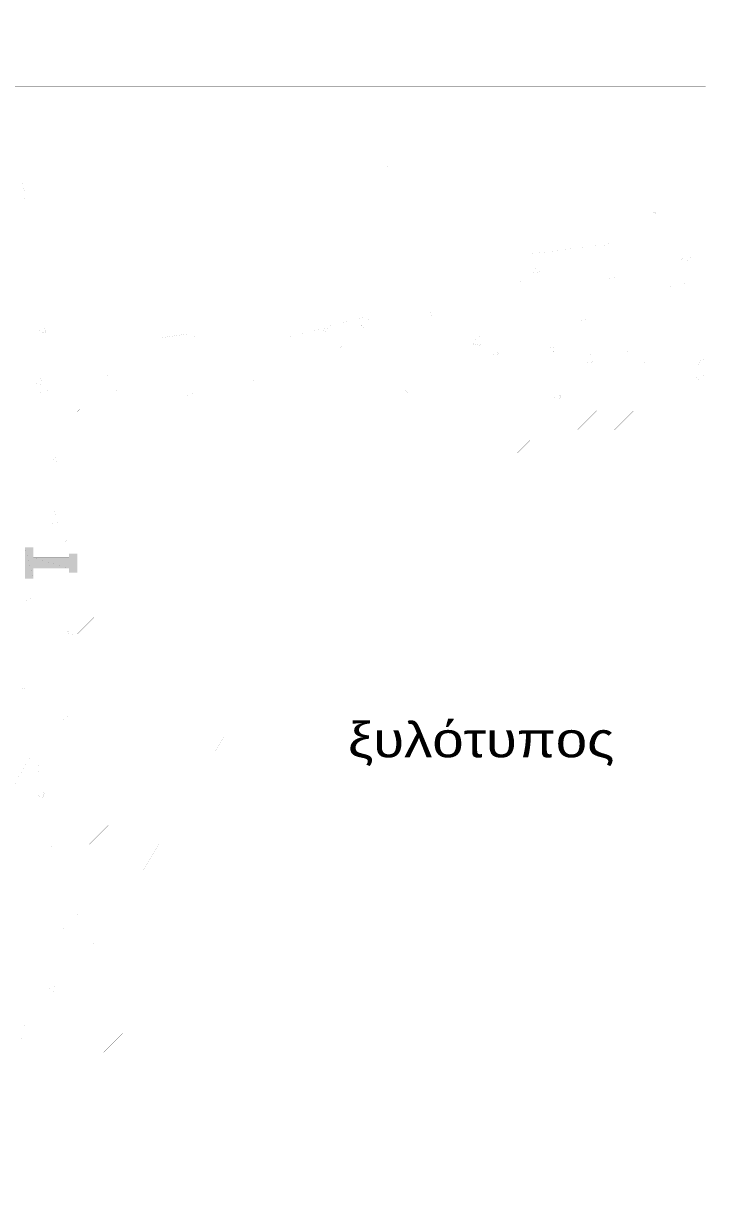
# Model space of a CAD drawing. Header units: millimetres. Extents: x -2171 to 1563, y -1758 to -1505.
# Drawn here: x 1368.038 to 1370.482, y -1615.831 to -1611.668 of the extents above; entities that cross this region are included whole.
import ezdxf

# ---------------------------------------------------------------- set-up
doc = ezdxf.new("R2010")
doc.units = ezdxf.units.MM
doc.linetypes.add('DOT', pattern=[0.025, 0, -0.025])
doc.layers.add('Tablet', color=7, linetype='Continuous', true_color=0x0180ff)
doc.styles.add('S2Arl419_b_1151_161', font='arial.ttf', dxfattribs={"width": 1.15091, "height": 0.041893})

msp = doc.modelspace()

# ---------------------------------------------------------------- hatches: boundary and pattern name
at = {"layer": 'Tablet'}
for points in [[(1368.0747, -1613.656), (1368.0447, -1613.5435), (1368.0447, -1613.656)], [(1368.0747, -1613.5435), (1368.0447, -1613.5435), (1368.0747, -1613.656)], [(1368.2322, -1613.6335), (1368.2022, -1613.566), (1368.2022, -1613.6335)], [(1368.2322, -1613.566), (1368.2022, -1613.566), (1368.2322, -1613.6335)], [(1368.2022, -1613.6185), (1368.0747, -1613.581), (1368.0747, -1613.6185)], [(1368.2022, -1613.581), (1368.0747, -1613.581), (1368.2022, -1613.6185)]]:
    msp.add_hatch(color=1, dxfattribs=at).paths.add_polyline_path(points)

# ---------------------------------------------------------------- linework, layer by layer
at = {"layer": 'Tablet', "color": 150, "linetype": 'DOT'}
msp.add_lwpolyline([(1370.4822, -1613.431, 0.000075, 0.000075, 0), (1370.4822, -1611.6685, 0.000075, 0.000075, 0)], format="xyseb", dxfattribs=at)
at = {"layer": 'Tablet', "color": 1}
for points in [[(1370.4822, -1611.8935, 0.00006, 0.00006, 0), (1367.7072, -1611.8935, 0.00006, 0.00006, 0), (1367.7072, -1612.081, 0.00006, 0.00006, 0), (1367.2572, -1612.081, 0.00006, 0.00006, 0), (1367.2572, -1611.8935, 0.00006, 0.00006, 0), (1364.4822, -1611.8935, 0.00006, 0.00006, 0)], [(1368.0747, -1613.5435, 0.000075, 0.000075, 0), (1368.0447, -1613.5435, 0.000075, 0.000075, 0), (1368.0747, -1613.656, 0.000075, 0.000075, 0)], [(1368.2322, -1613.566, 0.000075, 0.000075, 0), (1368.2022, -1613.566, 0.000075, 0.000075, 0), (1368.2322, -1613.6335, 0.000075, 0.000075, 0)], [(1368.2022, -1613.581, 0.000075, 0.000075, 0), (1368.0747, -1613.581, 0.000075, 0.000075, 0), (1368.2022, -1613.6185, 0.000075, 0.000075, 0)]]:
    msp.add_lwpolyline(points, format="xyseb", dxfattribs=at)
at = {"layer": 'Tablet', "color": 7}
for points in [[(1367.9874, -1612.156, 0.00006, 0.00006, 0), (1370.4822, -1612.156, 0.00006, 0.00006, 0), (1370.4822, -1612.081, 0.00006, 0.00006, 0), (1367.8197, -1612.081, 0.00006, 0.00006, 0)], [(1368.5818, -1612.2005, 0.0000045, 0.0000045, 0), (1368.5823, -1612.1961, 0.0000045, 0.0000045, 0), (1368.5835, -1612.1918, 0.0000045, 0.0000045, 0), (1368.5856, -1612.188, 0.0000045, 0.0000045, 0), (1368.5884, -1612.1845, 0.0000045, 0.0000045, 0), (1368.5918, -1612.1817, 0.0000045, 0.0000045, 0), (1368.5957, -1612.1797, 0.0000045, 0.0000045, 0), (1368.5999, -1612.1784, 0.0000045, 0.0000045, 0), (1368.6043, -1612.178, 0.0000045, 0.0000045, 0), (1368.6087, -1612.1784, 0.0000045, 0.0000045, 0), (1368.6129, -1612.1797, 0.0000045, 0.0000045, 0), (1368.6168, -1612.1817, 0.0000045, 0.0000045, 0), (1368.6202, -1612.1845, 0.0000045, 0.0000045, 0), (1368.623, -1612.188, 0.0000045, 0.0000045, 0), (1368.6251, -1612.1918, 0.0000045, 0.0000045, 0), (1368.6264, -1612.1961, 0.0000045, 0.0000045, 0), (1368.6268, -1612.2005, 0.0000045, 0.0000045, 0), (1368.6264, -1612.2048, 0.0000045, 0.0000045, 0), (1368.6251, -1612.2091, 0.0000045, 0.0000045, 0), (1368.623, -1612.213, 0.0000045, 0.0000045, 0), (1368.6202, -1612.2164, 0.0000045, 0.0000045, 0), (1368.6168, -1612.2192, 0.0000045, 0.0000045, 0), (1368.6129, -1612.2212, 0.0000045, 0.0000045, 0), (1368.6087, -1612.2225, 0.0000045, 0.0000045, 0), (1368.6043, -1612.223, 0.0000045, 0.0000045, 0), (1368.5999, -1612.2225, 0.0000045, 0.0000045, 0), (1368.5957, -1612.2212, 0.0000045, 0.0000045, 0), (1368.5918, -1612.2192, 0.0000045, 0.0000045, 0), (1368.5884, -1612.2164, 0.0000045, 0.0000045, 0), (1368.5856, -1612.213, 0.0000045, 0.0000045, 0), (1368.5835, -1612.2091, 0.0000045, 0.0000045, 0), (1368.5823, -1612.2048, 0.0000045, 0.0000045, 0), (1368.5818, -1612.2005, 0.0000045, 0.0000045, 0)], [(1369.3318, -1612.2005, 0.0000045, 0.0000045, 0), (1369.3323, -1612.1961, 0.0000045, 0.0000045, 0), (1369.3335, -1612.1918, 0.0000045, 0.0000045, 0), (1369.3356, -1612.188, 0.0000045, 0.0000045, 0), (1369.3384, -1612.1845, 0.0000045, 0.0000045, 0), (1369.3418, -1612.1817, 0.0000045, 0.0000045, 0), (1369.3457, -1612.1797, 0.0000045, 0.0000045, 0), (1369.3499, -1612.1784, 0.0000045, 0.0000045, 0), (1369.3543, -1612.178, 0.0000045, 0.0000045, 0), (1369.3587, -1612.1784, 0.0000045, 0.0000045, 0), (1369.3629, -1612.1797, 0.0000045, 0.0000045, 0), (1369.3668, -1612.1817, 0.0000045, 0.0000045, 0), (1369.3702, -1612.1845, 0.0000045, 0.0000045, 0), (1369.373, -1612.188, 0.0000045, 0.0000045, 0), (1369.3751, -1612.1918, 0.0000045, 0.0000045, 0), (1369.3764, -1612.1961, 0.0000045, 0.0000045, 0), (1369.3768, -1612.2005, 0.0000045, 0.0000045, 0), (1369.3764, -1612.2048, 0.0000045, 0.0000045, 0), (1369.3751, -1612.2091, 0.0000045, 0.0000045, 0), (1369.373, -1612.213, 0.0000045, 0.0000045, 0), (1369.3702, -1612.2164, 0.0000045, 0.0000045, 0), (1369.3668, -1612.2192, 0.0000045, 0.0000045, 0), (1369.3629, -1612.2212, 0.0000045, 0.0000045, 0), (1369.3587, -1612.2225, 0.0000045, 0.0000045, 0), (1369.3543, -1612.223, 0.0000045, 0.0000045, 0), (1369.3499, -1612.2225, 0.0000045, 0.0000045, 0), (1369.3457, -1612.2212, 0.0000045, 0.0000045, 0), (1369.3418, -1612.2192, 0.0000045, 0.0000045, 0), (1369.3384, -1612.2164, 0.0000045, 0.0000045, 0), (1369.3356, -1612.213, 0.0000045, 0.0000045, 0), (1369.3335, -1612.2091, 0.0000045, 0.0000045, 0), (1369.3323, -1612.2048, 0.0000045, 0.0000045, 0), (1369.3318, -1612.2005, 0.0000045, 0.0000045, 0)], [(1370.1193, -1612.2005, 0.0000045, 0.0000045, 0), (1370.1198, -1612.1961, 0.0000045, 0.0000045, 0), (1370.121, -1612.1918, 0.0000045, 0.0000045, 0), (1370.1231, -1612.188, 0.0000045, 0.0000045, 0), (1370.1259, -1612.1845, 0.0000045, 0.0000045, 0), (1370.1293, -1612.1817, 0.0000045, 0.0000045, 0), (1370.1332, -1612.1797, 0.0000045, 0.0000045, 0), (1370.1374, -1612.1784, 0.0000045, 0.0000045, 0), (1370.1418, -1612.178, 0.0000045, 0.0000045, 0), (1370.1462, -1612.1784, 0.0000045, 0.0000045, 0), (1370.1504, -1612.1797, 0.0000045, 0.0000045, 0), (1370.1543, -1612.1817, 0.0000045, 0.0000045, 0), (1370.1577, -1612.1845, 0.0000045, 0.0000045, 0), (1370.1605, -1612.188, 0.0000045, 0.0000045, 0), (1370.1626, -1612.1918, 0.0000045, 0.0000045, 0), (1370.1639, -1612.1961, 0.0000045, 0.0000045, 0), (1370.1643, -1612.2005, 0.0000045, 0.0000045, 0), (1370.1639, -1612.2048, 0.0000045, 0.0000045, 0), (1370.1626, -1612.2091, 0.0000045, 0.0000045, 0), (1370.1605, -1612.213, 0.0000045, 0.0000045, 0), (1370.1577, -1612.2164, 0.0000045, 0.0000045, 0), (1370.1543, -1612.2192, 0.0000045, 0.0000045, 0), (1370.1504, -1612.2212, 0.0000045, 0.0000045, 0), (1370.1462, -1612.2225, 0.0000045, 0.0000045, 0), (1370.1418, -1612.223, 0.0000045, 0.0000045, 0), (1370.1374, -1612.2225, 0.0000045, 0.0000045, 0), (1370.1332, -1612.2212, 0.0000045, 0.0000045, 0), (1370.1293, -1612.2192, 0.0000045, 0.0000045, 0), (1370.1259, -1612.2164, 0.0000045, 0.0000045, 0), (1370.1231, -1612.213, 0.0000045, 0.0000045, 0), (1370.121, -1612.2091, 0.0000045, 0.0000045, 0), (1370.1198, -1612.2048, 0.0000045, 0.0000045, 0), (1370.1193, -1612.2005, 0.0000045, 0.0000045, 0)], [(1368.5818, -1612.7115, 0.0000045, 0.0000045, 0), (1368.5823, -1612.7159, 0.0000045, 0.0000045, 0), (1368.5835, -1612.7201, 0.0000045, 0.0000045, 0), (1368.5856, -1612.724, 0.0000045, 0.0000045, 0), (1368.5884, -1612.7274, 0.0000045, 0.0000045, 0), (1368.5918, -1612.7302, 0.0000045, 0.0000045, 0), (1368.5957, -1612.7323, 0.0000045, 0.0000045, 0), (1368.5999, -1612.7336, 0.0000045, 0.0000045, 0), (1368.6043, -1612.734, 0.0000045, 0.0000045, 0), (1368.6087, -1612.7336, 0.0000045, 0.0000045, 0), (1368.6129, -1612.7323, 0.0000045, 0.0000045, 0), (1368.6168, -1612.7302, 0.0000045, 0.0000045, 0), (1368.6202, -1612.7274, 0.0000045, 0.0000045, 0), (1368.623, -1612.724, 0.0000045, 0.0000045, 0), (1368.6251, -1612.7201, 0.0000045, 0.0000045, 0), (1368.6264, -1612.7159, 0.0000045, 0.0000045, 0), (1368.6268, -1612.7115, 0.0000045, 0.0000045, 0), (1368.6264, -1612.7071, 0.0000045, 0.0000045, 0), (1368.6251, -1612.7029, 0.0000045, 0.0000045, 0), (1368.623, -1612.699, 0.0000045, 0.0000045, 0), (1368.6202, -1612.6956, 0.0000045, 0.0000045, 0), (1368.6168, -1612.6928, 0.0000045, 0.0000045, 0), (1368.6129, -1612.6907, 0.0000045, 0.0000045, 0), (1368.6087, -1612.6895, 0.0000045, 0.0000045, 0), (1368.6043, -1612.689, 0.0000045, 0.0000045, 0), (1368.5999, -1612.6895, 0.0000045, 0.0000045, 0), (1368.5957, -1612.6907, 0.0000045, 0.0000045, 0), (1368.5918, -1612.6928, 0.0000045, 0.0000045, 0), (1368.5884, -1612.6956, 0.0000045, 0.0000045, 0), (1368.5856, -1612.699, 0.0000045, 0.0000045, 0), (1368.5835, -1612.7029, 0.0000045, 0.0000045, 0), (1368.5823, -1612.7071, 0.0000045, 0.0000045, 0), (1368.5818, -1612.7115, 0.0000045, 0.0000045, 0)], [(1369.3318, -1612.7115, 0.0000045, 0.0000045, 0), (1369.3323, -1612.7159, 0.0000045, 0.0000045, 0), (1369.3335, -1612.7201, 0.0000045, 0.0000045, 0), (1369.3356, -1612.724, 0.0000045, 0.0000045, 0), (1369.3384, -1612.7274, 0.0000045, 0.0000045, 0), (1369.3418, -1612.7302, 0.0000045, 0.0000045, 0), (1369.3457, -1612.7323, 0.0000045, 0.0000045, 0), (1369.3499, -1612.7336, 0.0000045, 0.0000045, 0), (1369.3543, -1612.734, 0.0000045, 0.0000045, 0), (1369.3587, -1612.7336, 0.0000045, 0.0000045, 0), (1369.3629, -1612.7323, 0.0000045, 0.0000045, 0), (1369.3668, -1612.7302, 0.0000045, 0.0000045, 0), (1369.3702, -1612.7274, 0.0000045, 0.0000045, 0), (1369.373, -1612.724, 0.0000045, 0.0000045, 0), (1369.3751, -1612.7201, 0.0000045, 0.0000045, 0), (1369.3764, -1612.7159, 0.0000045, 0.0000045, 0), (1369.3768, -1612.7115, 0.0000045, 0.0000045, 0), (1369.3764, -1612.7071, 0.0000045, 0.0000045, 0), (1369.3751, -1612.7029, 0.0000045, 0.0000045, 0), (1369.373, -1612.699, 0.0000045, 0.0000045, 0), (1369.3702, -1612.6956, 0.0000045, 0.0000045, 0), (1369.3668, -1612.6928, 0.0000045, 0.0000045, 0), (1369.3629, -1612.6907, 0.0000045, 0.0000045, 0), (1369.3587, -1612.6895, 0.0000045, 0.0000045, 0), (1369.3543, -1612.689, 0.0000045, 0.0000045, 0), (1369.3499, -1612.6895, 0.0000045, 0.0000045, 0), (1369.3457, -1612.6907, 0.0000045, 0.0000045, 0), (1369.3418, -1612.6928, 0.0000045, 0.0000045, 0), (1369.3384, -1612.6956, 0.0000045, 0.0000045, 0), (1369.3356, -1612.699, 0.0000045, 0.0000045, 0), (1369.3335, -1612.7029, 0.0000045, 0.0000045, 0), (1369.3323, -1612.7071, 0.0000045, 0.0000045, 0), (1369.3318, -1612.7115, 0.0000045, 0.0000045, 0)], [(1370.1193, -1612.7115, 0.0000045, 0.0000045, 0), (1370.1198, -1612.7159, 0.0000045, 0.0000045, 0), (1370.121, -1612.7201, 0.0000045, 0.0000045, 0), (1370.1231, -1612.724, 0.0000045, 0.0000045, 0), (1370.1259, -1612.7274, 0.0000045, 0.0000045, 0), (1370.1293, -1612.7302, 0.0000045, 0.0000045, 0), (1370.1332, -1612.7323, 0.0000045, 0.0000045, 0), (1370.1374, -1612.7336, 0.0000045, 0.0000045, 0), (1370.1418, -1612.734, 0.0000045, 0.0000045, 0), (1370.1462, -1612.7336, 0.0000045, 0.0000045, 0), (1370.1504, -1612.7323, 0.0000045, 0.0000045, 0), (1370.1543, -1612.7302, 0.0000045, 0.0000045, 0), (1370.1577, -1612.7274, 0.0000045, 0.0000045, 0), (1370.1605, -1612.724, 0.0000045, 0.0000045, 0), (1370.1626, -1612.7201, 0.0000045, 0.0000045, 0), (1370.1639, -1612.7159, 0.0000045, 0.0000045, 0), (1370.1643, -1612.7115, 0.0000045, 0.0000045, 0), (1370.1639, -1612.7071, 0.0000045, 0.0000045, 0), (1370.1626, -1612.7029, 0.0000045, 0.0000045, 0), (1370.1605, -1612.699, 0.0000045, 0.0000045, 0), (1370.1577, -1612.6956, 0.0000045, 0.0000045, 0), (1370.1543, -1612.6928, 0.0000045, 0.0000045, 0), (1370.1504, -1612.6907, 0.0000045, 0.0000045, 0), (1370.1462, -1612.6895, 0.0000045, 0.0000045, 0), (1370.1418, -1612.689, 0.0000045, 0.0000045, 0), (1370.1374, -1612.6895, 0.0000045, 0.0000045, 0), (1370.1332, -1612.6907, 0.0000045, 0.0000045, 0), (1370.1293, -1612.6928, 0.0000045, 0.0000045, 0), (1370.1259, -1612.6956, 0.0000045, 0.0000045, 0), (1370.1231, -1612.699, 0.0000045, 0.0000045, 0), (1370.121, -1612.7029, 0.0000045, 0.0000045, 0), (1370.1198, -1612.7071, 0.0000045, 0.0000045, 0), (1370.1193, -1612.7115, 0.0000045, 0.0000045, 0)], [(1368.0747, -1613.5435, 0.00006, 0.00006, 0), (1368.0747, -1613.581, 0.00006, 0.00006, 0), (1368.2022, -1613.581, 0.00006, 0.00006, 0), (1368.2022, -1613.566, 0.00006, 0.00006, 0), (1368.2322, -1613.566, 0.00006, 0.00006, 0), (1368.2322, -1613.6335, 0.00006, 0.00006, 0), (1368.2022, -1613.6335, 0.00006, 0.00006, 0), (1368.2022, -1613.6185, 0.00006, 0.00006, 0), (1368.0747, -1613.6185, 0.00006, 0.00006, 0), (1368.0747, -1613.656, 0.00006, 0.00006, 0), (1368.0447, -1613.656, 0.00006, 0.00006, 0), (1368.0447, -1613.5435, 0.00006, 0.00006, 0)]]:
    msp.add_lwpolyline(points, format="xyseb", close=True, dxfattribs=at)
for points in [[(1368.0311, -1615.3079, 0.00006, 0.00006, 0), (1368.0413, -1615.2701, 0.00006, 0.00006, 0), (1368.0447, -1615.231, 0.00006, 0.00006, 0), (1368.0447, -1612.306, 0.00006, 0.00006, 0), (1368.0413, -1612.2669, 0.00006, 0.00006, 0), (1368.0311, -1612.229, 0.00006, 0.00006, 0)], [(1370.4822, -1612.756, 0.00006, 0.00006, 0), (1368.0447, -1612.756, 0.00006, 0.00006, 0)], [(1370.4822, -1612.831, 0.00006, 0.00006, 0), (1368.0447, -1612.831, 0.00006, 0.00006, 0)], [(1368.0747, -1613.566, 0.00006, 0.00006, 0), (1368.2022, -1613.566, 0.00006, 0.00006, 0)], [(1368.0747, -1613.6335, 0.00006, 0.00006, 0), (1368.2022, -1613.6335, 0.00006, 0.00006, 0)]]:
    msp.add_lwpolyline(points, format="xyseb", dxfattribs=at)
at = {"layer": 'Tablet', "color": 8}
for points in [[(1366.7322, -1615.6435, 0.000045, 0.000045, 0), (1368.2322, -1615.6435, 0.000045, 0.000045, 0), (1368.2322, -1613.0185, 0.000045, 0.000045, 0), (1370.4822, -1613.0185, 0.000045, 0.000045, 0), (1370.4822, -1612.381, 0.000045, 0.000045, 0), (1370.3697, -1612.381, 0.000045, 0.000045, 0), (1370.2947, -1612.3435, 0.000045, 0.000045, 0), (1370.1822, -1612.381, 0.000045, 0.000045, 0), (1370.1447, -1612.456, 0.000045, 0.000045, 0), (1369.8596, -1612.4935, 0.000045, 0.000045, 0), (1369.7846, -1612.4935, 0.000045, 0.000045, 0), (1369.6947, -1612.6059, 0.000045, 0.000045, 0), (1369.4697, -1612.5685, 0.000045, 0.000045, 0), (1369.3572, -1612.6435, 0.000045, 0.000045, 0), (1369.2596, -1612.7185, 0.000045, 0.000045, 0), (1368.9822, -1612.7935, 0.000045, 0.000045, 0), (1368.7947, -1612.756, 0.000045, 0.000045, 0), (1368.5322, -1612.7935, 0.000045, 0.000045, 0), (1368.4572, -1612.831, 0.000045, 0.000045, 0), (1368.2322, -1612.7185, 0.000045, 0.000045, 0), (1368.1947, -1612.681, 0.000045, 0.000045, 0), (1368.0072, -1612.7185, 0.000045, 0.000045, 0)], [(1370.1385, -1612.4568, 0.000045, 0.000045, 0), (1370.1199, -1612.4639, 0.000045, 0.000045, 0)], [(1370.1386, -1612.4765, 0.000045, 0.000045, 0), (1370.1199, -1612.4639, 0.000045, 0.000045, 0)], [(1370.1462, -1612.4539, 0.000045, 0.000045, 0), (1370.1386, -1612.4765, 0.000045, 0.000045, 0)], [(1370.4237, -1612.4831, 0.000045, 0.000045, 0), (1370.3945, -1612.5135, 0.000045, 0.000045, 0)], [(1370.4237, -1612.4831, 0.000045, 0.000045, 0), (1370.4278, -1612.5187, 0.000045, 0.000045, 0)], [(1370.4278, -1612.5187, 0.000045, 0.000045, 0), (1370.3945, -1612.5135, 0.000045, 0.000045, 0)], [(1369.8311, -1612.5748, 0.000045, 0.000045, 0), (1369.8049, -1612.5849, 0.000045, 0.000045, 0)], [(1369.8311, -1612.5748, 0.000045, 0.000045, 0), (1369.8235, -1612.5975, 0.000045, 0.000045, 0)], [(1369.8819, -1612.5373, 0.000045, 0.000045, 0), (1369.8638, -1612.5588, 0.000045, 0.000045, 0)], [(1369.8862, -1612.5608, 0.000045, 0.000045, 0), (1369.8638, -1612.5588, 0.000045, 0.000045, 0)], [(1369.8819, -1612.5373, 0.000045, 0.000045, 0), (1369.8862, -1612.5608, 0.000045, 0.000045, 0)], [(1370.1508, -1612.5608, 0.000045, 0.000045, 0), (1370.1327, -1612.5824, 0.000045, 0.000045, 0)], [(1370.1508, -1612.5608, 0.000045, 0.000045, 0), (1370.1552, -1612.5843, 0.000045, 0.000045, 0)], [(1369.8235, -1612.5975, 0.000045, 0.000045, 0), (1369.8049, -1612.5849, 0.000045, 0.000045, 0)], [(1370.1552, -1612.5843, 0.000045, 0.000045, 0), (1370.1327, -1612.5824, 0.000045, 0.000045, 0)], [(1370.37, -1612.6048, 0.000045, 0.000045, 0), (1370.3438, -1612.6149, 0.000045, 0.000045, 0)], [(1370.3624, -1612.6275, 0.000045, 0.000045, 0), (1370.3438, -1612.6149, 0.000045, 0.000045, 0)], [(1370.37, -1612.6048, 0.000045, 0.000045, 0), (1370.3624, -1612.6275, 0.000045, 0.000045, 0)], [(1370.4198, -1612.5844, 0.000045, 0.000045, 0), (1370.4017, -1612.6059, 0.000045, 0.000045, 0)], [(1370.4241, -1612.6079, 0.000045, 0.000045, 0), (1370.4017, -1612.6059, 0.000045, 0.000045, 0)], [(1370.4198, -1612.5844, 0.000045, 0.000045, 0), (1370.4241, -1612.6079, 0.000045, 0.000045, 0)], [(1369.516, -1612.6958, 0.000045, 0.000045, 0), (1369.4898, -1612.7058, 0.000045, 0.000045, 0)], [(1369.516, -1612.6958, 0.000045, 0.000045, 0), (1369.5084, -1612.7184, 0.000045, 0.000045, 0)], [(1369.2727, -1612.7243, 0.000045, 0.000045, 0), (1369.2435, -1612.7547, 0.000045, 0.000045, 0)], [(1369.2727, -1612.7243, 0.000045, 0.000045, 0), (1369.2769, -1612.7599, 0.000045, 0.000045, 0)], [(1369.5084, -1612.7184, 0.000045, 0.000045, 0), (1369.4898, -1612.7058, 0.000045, 0.000045, 0)], [(1370.055, -1612.7258, 0.000045, 0.000045, 0), (1370.0287, -1612.7359, 0.000045, 0.000045, 0)], [(1370.0474, -1612.7484, 0.000045, 0.000045, 0), (1370.0287, -1612.7359, 0.000045, 0.000045, 0)], [(1370.055, -1612.7258, 0.000045, 0.000045, 0), (1370.0474, -1612.7484, 0.000045, 0.000045, 0)], [(1368.1231, -1612.7566, 0.000045, 0.000045, 0), (1368.0968, -1612.7667, 0.000045, 0.000045, 0)], [(1368.1155, -1612.7793, 0.000045, 0.000045, 0), (1368.0968, -1612.7667, 0.000045, 0.000045, 0)], [(1368.1231, -1612.7566, 0.000045, 0.000045, 0), (1368.1155, -1612.7793, 0.000045, 0.000045, 0)], [(1368.662, -1612.7867, 0.000045, 0.000045, 0), (1368.6358, -1612.7967, 0.000045, 0.000045, 0)], [(1368.662, -1612.7867, 0.000045, 0.000045, 0), (1368.6544, -1612.8093, 0.000045, 0.000045, 0)], [(1369.1209, -1612.756, 0.000045, 0.000045, 0), (1369.1089, -1612.7703, 0.000045, 0.000045, 0)], [(1369.1313, -1612.7723, 0.000045, 0.000045, 0), (1369.1089, -1612.7703, 0.000045, 0.000045, 0)], [(1369.1279, -1612.7541, 0.000045, 0.000045, 0), (1369.1313, -1612.7723, 0.000045, 0.000045, 0)], [(1369.2769, -1612.7599, 0.000045, 0.000045, 0), (1369.2435, -1612.7547, 0.000045, 0.000045, 0)], [(1369.3959, -1612.7723, 0.000045, 0.000045, 0), (1369.3779, -1612.7938, 0.000045, 0.000045, 0)], [(1369.3959, -1612.7723, 0.000045, 0.000045, 0), (1369.4003, -1612.7958, 0.000045, 0.000045, 0)], [(1369.673, -1612.7863, 0.000045, 0.000045, 0), (1369.6437, -1612.8168, 0.000045, 0.000045, 0)], [(1369.673, -1612.7863, 0.000045, 0.000045, 0), (1369.6771, -1612.8219, 0.000045, 0.000045, 0)], [(1368.6544, -1612.8093, 0.000045, 0.000045, 0), (1368.6358, -1612.7967, 0.000045, 0.000045, 0)], [(1369.2009, -1612.8167, 0.000045, 0.000045, 0), (1369.1747, -1612.8268, 0.000045, 0.000045, 0)], [(1369.1933, -1612.8394, 0.000045, 0.000045, 0), (1369.1747, -1612.8268, 0.000045, 0.000045, 0)], [(1369.201, -1612.8167, 0.000045, 0.000045, 0), (1369.1933, -1612.8394, 0.000045, 0.000045, 0)], [(1369.4003, -1612.7958, 0.000045, 0.000045, 0), (1369.3779, -1612.7938, 0.000045, 0.000045, 0)], [(1369.6771, -1612.8219, 0.000045, 0.000045, 0), (1369.6437, -1612.8168, 0.000045, 0.000045, 0)], [(1369.6649, -1612.7958, 0.000045, 0.000045, 0), (1369.6468, -1612.8174, 0.000045, 0.000045, 0)], [(1369.6692, -1612.8193, 0.000045, 0.000045, 0), (1369.6468, -1612.8174, 0.000045, 0.000045, 0)], [(1369.6649, -1612.7958, 0.000045, 0.000045, 0), (1369.6692, -1612.8193, 0.000045, 0.000045, 0)], [(1369.9339, -1612.8194, 0.000045, 0.000045, 0), (1369.9158, -1612.8409, 0.000045, 0.000045, 0)], [(1369.9339, -1612.8194, 0.000045, 0.000045, 0), (1369.9382, -1612.8429, 0.000045, 0.000045, 0)], [(1369.7399, -1612.8467, 0.000045, 0.000045, 0), (1369.7136, -1612.8568, 0.000045, 0.000045, 0)], [(1369.7323, -1612.8694, 0.000045, 0.000045, 0), (1369.7136, -1612.8568, 0.000045, 0.000045, 0)], [(1369.7399, -1612.8467, 0.000045, 0.000045, 0), (1369.7323, -1612.8694, 0.000045, 0.000045, 0)], [(1369.9382, -1612.8429, 0.000045, 0.000045, 0), (1369.9158, -1612.8409, 0.000045, 0.000045, 0)], [(1370.0732, -1612.8484, 0.000045, 0.000045, 0), (1370.044, -1612.8788, 0.000045, 0.000045, 0)], [(1370.0732, -1612.8484, 0.000045, 0.000045, 0), (1370.0773, -1612.884, 0.000045, 0.000045, 0)], [(1370.2029, -1612.8429, 0.000045, 0.000045, 0), (1370.1848, -1612.8644, 0.000045, 0.000045, 0)], [(1370.2072, -1612.8664, 0.000045, 0.000045, 0), (1370.1848, -1612.8644, 0.000045, 0.000045, 0)], [(1370.2029, -1612.8429, 0.000045, 0.000045, 0), (1370.2072, -1612.8664, 0.000045, 0.000045, 0)], [(1370.4718, -1612.8664, 0.000045, 0.000045, 0), (1370.4537, -1612.888, 0.000045, 0.000045, 0)], [(1370.4718, -1612.8664, 0.000045, 0.000045, 0), (1370.4762, -1612.8899, 0.000045, 0.000045, 0)], [(1368.3469, -1612.9076, 0.000045, 0.000045, 0), (1368.3207, -1612.9177, 0.000045, 0.000045, 0)], [(1368.3469, -1612.9076, 0.000045, 0.000045, 0), (1368.3393, -1612.9303, 0.000045, 0.000045, 0)], [(1370.0773, -1612.884, 0.000045, 0.000045, 0), (1370.044, -1612.8788, 0.000045, 0.000045, 0)], [(1370.2788, -1612.8768, 0.000045, 0.000045, 0), (1370.2525, -1612.8868, 0.000045, 0.000045, 0)], [(1370.2712, -1612.8994, 0.000045, 0.000045, 0), (1370.2525, -1612.8868, 0.000045, 0.000045, 0)], [(1370.2788, -1612.8768, 0.000045, 0.000045, 0), (1370.2712, -1612.8994, 0.000045, 0.000045, 0)], [(1370.4734, -1612.9105, 0.000045, 0.000045, 0), (1370.4442, -1612.9409, 0.000045, 0.000045, 0)], [(1370.4762, -1612.8899, 0.000045, 0.000045, 0), (1370.4537, -1612.888, 0.000045, 0.000045, 0)], [(1370.4734, -1612.9105, 0.000045, 0.000045, 0), (1370.4775, -1612.9461, 0.000045, 0.000045, 0)], [(1368.1031, -1612.9367, 0.000045, 0.000045, 0), (1368.085, -1612.9583, 0.000045, 0.000045, 0)], [(1368.1031, -1612.9367, 0.000045, 0.000045, 0), (1368.1074, -1612.9602, 0.000045, 0.000045, 0)], [(1368.3393, -1612.9303, 0.000045, 0.000045, 0), (1368.3207, -1612.9177, 0.000045, 0.000045, 0)], [(1368.8859, -1612.9377, 0.000045, 0.000045, 0), (1368.8596, -1612.9477, 0.000045, 0.000045, 0)], [(1368.8783, -1612.9603, 0.000045, 0.000045, 0), (1368.8596, -1612.9477, 0.000045, 0.000045, 0)], [(1368.8859, -1612.9376, 0.000045, 0.000045, 0), (1368.8783, -1612.9603, 0.000045, 0.000045, 0)], [(1370.4775, -1612.9461, 0.000045, 0.000045, 0), (1370.4442, -1612.9409, 0.000045, 0.000045, 0)], [(1368.1074, -1612.9602, 0.000045, 0.000045, 0), (1368.085, -1612.9583, 0.000045, 0.000045, 0)], [(1368.1218, -1612.9654, 0.000045, 0.000045, 0), (1368.0926, -1612.9959, 0.000045, 0.000045, 0)], [(1368.1218, -1612.9654, 0.000045, 0.000045, 0), (1368.1259, -1613.001, 0.000045, 0.000045, 0)], [(1368.3721, -1612.9602, 0.000045, 0.000045, 0), (1368.354, -1612.9818, 0.000045, 0.000045, 0)], [(1368.3764, -1612.9838, 0.000045, 0.000045, 0), (1368.354, -1612.9818, 0.000045, 0.000045, 0)], [(1368.3721, -1612.9602, 0.000045, 0.000045, 0), (1368.3764, -1612.9837, 0.000045, 0.000045, 0)], [(1368.6411, -1612.9838, 0.000045, 0.000045, 0), (1368.623, -1613.0053, 0.000045, 0.000045, 0)], [(1368.6411, -1612.9838, 0.000045, 0.000045, 0), (1368.6454, -1613.0073, 0.000045, 0.000045, 0)], [(1369.4248, -1612.9677, 0.000045, 0.000045, 0), (1369.3985, -1612.9778, 0.000045, 0.000045, 0)], [(1369.4172, -1612.9903, 0.000045, 0.000045, 0), (1369.3985, -1612.9778, 0.000045, 0.000045, 0)], [(1369.4248, -1612.9677, 0.000045, 0.000045, 0), (1369.4172, -1612.9903, 0.000045, 0.000045, 0)], [(1368.1259, -1613.001, 0.000045, 0.000045, 0), (1368.0926, -1612.9959, 0.000045, 0.000045, 0)], [(1368.6454, -1613.0073, 0.000045, 0.000045, 0), (1368.623, -1613.0053, 0.000045, 0.000045, 0)], [(1368.91, -1613.0073, 0.000045, 0.000045, 0), (1368.9006, -1613.0185, 0.000045, 0.000045, 0)], [(1368.91, -1613.0073, 0.000045, 0.000045, 0), (1368.9121, -1613.0185, 0.000045, 0.000045, 0)], [(1369.9637, -1612.9977, 0.000045, 0.000045, 0), (1369.9375, -1613.0078, 0.000045, 0.000045, 0)], [(1369.9533, -1613.0185, 0.000045, 0.000045, 0), (1369.9375, -1613.0078, 0.000045, 0.000045, 0)], [(1369.9637, -1612.9977, 0.000045, 0.000045, 0), (1369.9567, -1613.0185, 0.000045, 0.000045, 0)], [(1368.1551, -1613.2188, 0.000045, 0.000045, 0), (1368.1371, -1613.2403, 0.000045, 0.000045, 0)], [(1368.1595, -1613.2423, 0.000045, 0.000045, 0), (1368.1371, -1613.2403, 0.000045, 0.000045, 0)], [(1368.1551, -1613.2188, 0.000045, 0.000045, 0), (1368.1595, -1613.2423, 0.000045, 0.000045, 0)], [(1368.1715, -1613.3928, 0.000045, 0.000045, 0), (1368.1423, -1613.4232, 0.000045, 0.000045, 0)], [(1368.1715, -1613.3928, 0.000045, 0.000045, 0), (1368.1757, -1613.4284, 0.000045, 0.000045, 0)], [(1368.1645, -1613.4515, 0.000045, 0.000045, 0), (1368.1382, -1613.4616, 0.000045, 0.000045, 0)], [(1368.1757, -1613.4284, 0.000045, 0.000045, 0), (1368.1423, -1613.4232, 0.000045, 0.000045, 0)], [(1368.1645, -1613.4515, 0.000045, 0.000045, 0), (1368.1569, -1613.4741, 0.000045, 0.000045, 0)], [(1368.1569, -1613.4741, 0.000045, 0.000045, 0), (1368.1382, -1613.4616, 0.000045, 0.000045, 0)], [(1368.2072, -1613.5009, 0.000045, 0.000045, 0), (1368.1891, -1613.5224, 0.000045, 0.000045, 0)], [(1368.2115, -1613.5244, 0.000045, 0.000045, 0), (1368.1891, -1613.5224, 0.000045, 0.000045, 0)], [(1368.2072, -1613.5009, 0.000045, 0.000045, 0), (1368.2115, -1613.5244, 0.000045, 0.000045, 0)], [(1368.0732, -1613.7234, 0.000045, 0.000045, 0), (1368.047, -1613.7335, 0.000045, 0.000045, 0)], [(1368.0656, -1613.7461, 0.000045, 0.000045, 0), (1368.047, -1613.7335, 0.000045, 0.000045, 0)], [(1368.0732, -1613.7234, 0.000045, 0.000045, 0), (1368.0656, -1613.7461, 0.000045, 0.000045, 0)], [(1368.2212, -1613.8201, 0.000045, 0.000045, 0), (1368.192, -1613.8506, 0.000045, 0.000045, 0)], [(1368.2212, -1613.8201, 0.000045, 0.000045, 0), (1368.2254, -1613.8558, 0.000045, 0.000045, 0)], [(1368.2254, -1613.8558, 0.000045, 0.000045, 0), (1368.192, -1613.8506, 0.000045, 0.000045, 0)], [(1368.0423, -1614.0415, 0.000045, 0.000045, 0), (1368.0242, -1614.063, 0.000045, 0.000045, 0)], [(1368.0466, -1614.065, 0.000045, 0.000045, 0), (1368.0242, -1614.063, 0.000045, 0.000045, 0)], [(1368.0423, -1614.0415, 0.000045, 0.000045, 0), (1368.0466, -1614.065, 0.000045, 0.000045, 0)], [(1368.2058, -1614.1463, 0.000045, 0.000045, 0), (1368.1796, -1614.1564, 0.000045, 0.000045, 0)], [(1368.1982, -1614.169, 0.000045, 0.000045, 0), (1368.1796, -1614.1564, 0.000045, 0.000045, 0)], [(1368.2058, -1614.1463, 0.000045, 0.000045, 0), (1368.1982, -1614.169, 0.000045, 0.000045, 0)], [(1368.0943, -1614.3235, 0.000045, 0.000045, 0), (1368.0762, -1614.3451, 0.000045, 0.000045, 0)], [(1368.0943, -1614.3235, 0.000045, 0.000045, 0), (1368.0986, -1614.347, 0.000045, 0.000045, 0)], [(1368.0986, -1614.347, 0.000045, 0.000045, 0), (1368.0762, -1614.3451, 0.000045, 0.000045, 0)], [(1368.1146, -1614.4183, 0.000045, 0.000045, 0), (1368.0883, -1614.4283, 0.000045, 0.000045, 0)], [(1368.107, -1614.4409, 0.000045, 0.000045, 0), (1368.0883, -1614.4283, 0.000045, 0.000045, 0)], [(1368.1146, -1614.4183, 0.000045, 0.000045, 0), (1368.107, -1614.4409, 0.000045, 0.000045, 0)], [(1368.1463, -1614.6056, 0.000045, 0.000045, 0), (1368.1282, -1614.6272, 0.000045, 0.000045, 0)], [(1368.1463, -1614.6056, 0.000045, 0.000045, 0), (1368.1507, -1614.6291, 0.000045, 0.000045, 0)], [(1368.1507, -1614.6291, 0.000045, 0.000045, 0), (1368.1282, -1614.6272, 0.000045, 0.000045, 0)], [(1368.2322, -1614.8469, 0.000045, 0.000045, 0), (1368.2209, -1614.8512, 0.000045, 0.000045, 0)], [(1368.2322, -1614.8589, 0.000045, 0.000045, 0), (1368.2209, -1614.8512, 0.000045, 0.000045, 0)], [(1368.1984, -1614.8877, 0.000045, 0.000045, 0), (1368.1803, -1614.9092, 0.000045, 0.000045, 0)], [(1368.2027, -1614.9112, 0.000045, 0.000045, 0), (1368.1803, -1614.9092, 0.000045, 0.000045, 0)], [(1368.1984, -1614.8877, 0.000045, 0.000045, 0), (1368.2027, -1614.9112, 0.000045, 0.000045, 0)], [(1368.1559, -1615.1131, 0.000045, 0.000045, 0), (1368.1297, -1615.1232, 0.000045, 0.000045, 0)], [(1368.1559, -1615.1131, 0.000045, 0.000045, 0), (1368.1483, -1615.1358, 0.000045, 0.000045, 0)], [(1368.1483, -1615.1358, 0.000045, 0.000045, 0), (1368.1297, -1615.1232, 0.000045, 0.000045, 0)], [(1368.0647, -1615.385, 0.000045, 0.000045, 0), (1368.0384, -1615.3951, 0.000045, 0.000045, 0)], [(1368.0571, -1615.4077, 0.000045, 0.000045, 0), (1368.0384, -1615.3951, 0.000045, 0.000045, 0)], [(1368.0647, -1615.385, 0.000045, 0.000045, 0), (1368.0571, -1615.4077, 0.000045, 0.000045, 0)]]:
    msp.add_lwpolyline(points, format="xyseb", dxfattribs=at)
at = {"layer": 'Tablet', "color": 9}
for points in [[(1368.2713, -1613.0185, 0.000045, 0.000045, 0), (1368.2322, -1613.0576, 0.000045, 0.000045, 0)], [(1368.4039, -1613.0185, 0.000045, 0.000045, 0), (1368.2322, -1613.1902, 0.000045, 0.000045, 0)], [(1368.5365, -1613.0185, 0.000045, 0.000045, 0), (1368.349, -1613.206, 0.000045, 0.000045, 0)], [(1368.669, -1613.0185, 0.000045, 0.000045, 0), (1368.4815, -1613.206, 0.000045, 0.000045, 0)], [(1368.8016, -1613.0185, 0.000045, 0.000045, 0), (1368.6141, -1613.206, 0.000045, 0.000045, 0)], [(1368.9342, -1613.0185, 0.000045, 0.000045, 0), (1368.7467, -1613.206, 0.000045, 0.000045, 0)], [(1369.0668, -1613.0185, 0.000045, 0.000045, 0), (1368.8793, -1613.206, 0.000045, 0.000045, 0)], [(1369.1994, -1613.0185, 0.000045, 0.000045, 0), (1369.0119, -1613.206, 0.000045, 0.000045, 0)], [(1369.332, -1613.0185, 0.000045, 0.000045, 0), (1369.1445, -1613.206, 0.000045, 0.000045, 0)], [(1369.4645, -1613.0185, 0.000045, 0.000045, 0), (1369.277, -1613.206, 0.000045, 0.000045, 0)], [(1369.5971, -1613.0185, 0.000045, 0.000045, 0), (1369.4096, -1613.206, 0.000045, 0.000045, 0)], [(1369.7297, -1613.0185, 0.000045, 0.000045, 0), (1369.5422, -1613.206, 0.000045, 0.000045, 0)], [(1369.8623, -1613.0185, 0.000045, 0.000045, 0), (1369.6748, -1613.206, 0.000045, 0.000045, 0)], [(1369.9949, -1613.0185, 0.000045, 0.000045, 0), (1369.8074, -1613.206, 0.000045, 0.000045, 0)], [(1370.1275, -1613.0185, 0.000045, 0.000045, 0), (1369.94, -1613.206, 0.000045, 0.000045, 0)], [(1370.26, -1613.0185, 0.000045, 0.000045, 0), (1370.0725, -1613.206, 0.000045, 0.000045, 0)], [(1370.3926, -1613.0185, 0.000045, 0.000045, 0), (1370.2051, -1613.206, 0.000045, 0.000045, 0)], [(1370.4822, -1613.0615, 0.000045, 0.000045, 0), (1370.3377, -1613.206, 0.000045, 0.000045, 0)], [(1370.4822, -1613.1941, 0.000045, 0.000045, 0), (1370.4703, -1613.206, 0.000045, 0.000045, 0)], [(1368.349, -1613.206, 0.000045, 0.000045, 0), (1368.2322, -1613.3228, 0.000045, 0.000045, 0)], [(1368.4197, -1613.2679, 0.000045, 0.000045, 0), (1368.2322, -1613.4554, 0.000045, 0.000045, 0)], [(1368.4197, -1613.4004, 0.000045, 0.000045, 0), (1368.2322, -1613.5879, 0.000045, 0.000045, 0)], [(1368.4197, -1613.533, 0.000045, 0.000045, 0), (1368.2322, -1613.7205, 0.000045, 0.000045, 0)], [(1368.4197, -1613.6656, 0.000045, 0.000045, 0), (1368.2322, -1613.8531, 0.000045, 0.000045, 0)], [(1368.4197, -1613.7982, 0.000045, 0.000045, 0), (1368.2322, -1613.9857, 0.000045, 0.000045, 0)], [(1368.4197, -1613.9308, 0.000045, 0.000045, 0), (1368.2322, -1614.1183, 0.000045, 0.000045, 0)], [(1368.4197, -1614.0633, 0.000045, 0.000045, 0), (1368.2322, -1614.2508, 0.000045, 0.000045, 0)], [(1368.4197, -1614.1959, 0.000045, 0.000045, 0), (1368.2322, -1614.3834, 0.000045, 0.000045, 0)], [(1368.4197, -1614.3285, 0.000045, 0.000045, 0), (1368.2322, -1614.516, 0.000045, 0.000045, 0)], [(1368.4197, -1614.4611, 0.000045, 0.000045, 0), (1368.2322, -1614.6486, 0.000045, 0.000045, 0)], [(1368.4197, -1614.5937, 0.000045, 0.000045, 0), (1368.2322, -1614.7812, 0.000045, 0.000045, 0)], [(1368.4197, -1614.7263, 0.000045, 0.000045, 0), (1368.2322, -1614.9138, 0.000045, 0.000045, 0)], [(1368.4197, -1614.8588, 0.000045, 0.000045, 0), (1368.2322, -1615.0463, 0.000045, 0.000045, 0)], [(1368.4197, -1614.9914, 0.000045, 0.000045, 0), (1368.2322, -1615.1789, 0.000045, 0.000045, 0)], [(1368.4197, -1615.124, 0.000045, 0.000045, 0), (1368.2322, -1615.3115, 0.000045, 0.000045, 0)], [(1368.4197, -1615.2566, 0.000045, 0.000045, 0), (1368.2322, -1615.4441, 0.000045, 0.000045, 0)], [(1368.4197, -1615.3892, 0.000045, 0.000045, 0), (1368.2322, -1615.5767, 0.000045, 0.000045, 0)], [(1368.4197, -1615.5218, 0.000045, 0.000045, 0), (1368.298, -1615.6435, 0.000045, 0.000045, 0)], [(1368.1654, -1615.6435, 0.000045, 0.000045, 0), (1367.9779, -1615.831, 0.000045, 0.000045, 0)], [(1368.298, -1615.6435, 0.000045, 0.000045, 0), (1368.1105, -1615.831, 0.000045, 0.000045, 0)], [(1368.4197, -1615.6543, 0.000045, 0.000045, 0), (1368.243, -1615.831, 0.000045, 0.000045, 0)], [(1368.4197, -1615.7869, 0.000045, 0.000045, 0), (1368.3756, -1615.831, 0.000045, 0.000045, 0)]]:
    msp.add_lwpolyline(points, format="xyseb", dxfattribs=at)
at = {"layer": 'Tablet', "color": 1}
for points in [[(1370.4822, -1613.206, 0.00006, 0.00006, 0), (1370.4822, -1613.0185, 0.00006, 0.00006, 0), (1368.2322, -1613.0185, 0.00006, 0.00006, 0), (1368.2322, -1613.206, 0.00006, 0.00006, 0)], [(1368.2322, -1615.6435, 0.00006, 0.00006, 0), (1368.2322, -1613.206, 0.00006, 0.00006, 0), (1368.4197, -1613.206, 0.00006, 0.00006, 0), (1368.4197, -1615.6435, 0.00006, 0.00006, 0)], [(1368.0747, -1613.656, 0.000075, 0.000075, 0), (1368.0447, -1613.5435, 0.000075, 0.000075, 0), (1368.0447, -1613.656, 0.000075, 0.000075, 0)], [(1368.2322, -1613.6335, 0.000075, 0.000075, 0), (1368.2022, -1613.566, 0.000075, 0.000075, 0), (1368.2022, -1613.6335, 0.000075, 0.000075, 0)], [(1368.2022, -1613.6185, 0.000075, 0.000075, 0), (1368.0747, -1613.581, 0.000075, 0.000075, 0), (1368.0747, -1613.6185, 0.000075, 0.000075, 0)], [(1366.5447, -1615.6435, 0.00006, 0.00006, 0), (1366.5447, -1615.831, 0.00006, 0.00006, 0), (1368.4197, -1615.831, 0.00006, 0.00006, 0), (1368.4197, -1615.6435, 0.00006, 0.00006, 0)]]:
    msp.add_lwpolyline(points, format="xyseb", close=True, dxfattribs=at)
at = {"layer": 'Tablet', "color": 86}
msp.add_lwpolyline([(1368.3072, -1614.9685, 0.000045, 0.000045, 0), (1368.7572, -1614.2185, 0.000045, 0.000045, 0), (1369.1322, -1614.2185, 0.000045, 0.000045, 0)], format="xyseb", dxfattribs=at)
at = {"layer": 'Tablet', "color": 7, "linetype": 'DOT'}
msp.add_lwpolyline([(1368.061, -1614.2981, 0.00006, 0.00006, 0), (1368.0002, -1614.4025, 0.00006, 0.00006, 0), (1367.9209, -1614.4935, 0.00006, 0.00006, 0), (1367.8258, -1614.568, 0.00006, 0.00006, 0), (1367.7183, -1614.6231, 0.00006, 0.00006, 0), (1367.6024, -1614.657, 0.00006, 0.00006, 0), (1367.4822, -1614.6685, 0.00006, 0.00006, 0), (1367.362, -1614.657, 0.00006, 0.00006, 0), (1367.246, -1614.6231, 0.00006, 0.00006, 0), (1367.1386, -1614.568, 0.00006, 0.00006, 0), (1367.0435, -1614.4935, 0.00006, 0.00006, 0), (1366.9641, -1614.4025, 0.00006, 0.00006, 0), (1366.9034, -1614.2981, 0.00006, 0.00006, 0)], format="xyseb", dxfattribs=at)
at = {"layer": 'Tablet', "color": 86}
msp.add_lwpolyline([(1368.2884, -1614.9685, 0.00000375, 0.00000375, 0), (1368.2888, -1614.9648, 0.00000375, 0.00000375, 0), (1368.2899, -1614.9613, 0.00000375, 0.00000375, 0), (1368.2968, -1614.9529, 0.00000375, 0.00000375, 0), (1368.3, -1614.9512, 0.00000375, 0.00000375, 0), (1368.3035, -1614.9501, 0.00000375, 0.00000375, 0), (1368.3072, -1614.9497, 0.00000375, 0.00000375, 0), (1368.3108, -1614.9501, 0.00000375, 0.00000375, 0), (1368.3144, -1614.9512, 0.00000375, 0.00000375, 0), (1368.3228, -1614.9581, 0.00000375, 0.00000375, 0), (1368.3245, -1614.9613, 0.00000375, 0.00000375, 0), (1368.3256, -1614.9648, 0.00000375, 0.00000375, 0), (1368.3259, -1614.9685, 0.00000375, 0.00000375, 0), (1368.3256, -1614.9721, 0.00000375, 0.00000375, 0), (1368.3245, -1614.9757, 0.00000375, 0.00000375, 0), (1368.3176, -1614.9841, 0.00000375, 0.00000375, 0), (1368.3144, -1614.9858, 0.00000375, 0.00000375, 0), (1368.3108, -1614.9869, 0.00000375, 0.00000375, 0), (1368.3072, -1614.9872, 0.00000375, 0.00000375, 0), (1368.3035, -1614.9869, 0.00000375, 0.00000375, 0), (1368.3, -1614.9858, 0.00000375, 0.00000375, 0), (1368.2916, -1614.9789, 0.00000375, 0.00000375, 0), (1368.2899, -1614.9757, 0.00000375, 0.00000375, 0), (1368.2888, -1614.9721, 0.00000375, 0.00000375, 0), (1368.2884, -1614.9685, 0.00000375, 0.00000375, 0)], format="xyseb", close=True, dxfattribs=at)

# ---------------------------------------------------------------- texts
at = {"color": 86, "style": 'S2Arl419_b_1151_161', "width": 1.15091}
msp.add_text('ξυλότυπος', height=0.12568, dxfattribs=at).set_placement((1369.201, -1614.2945))

doc.saveas('drawing.dxf')
